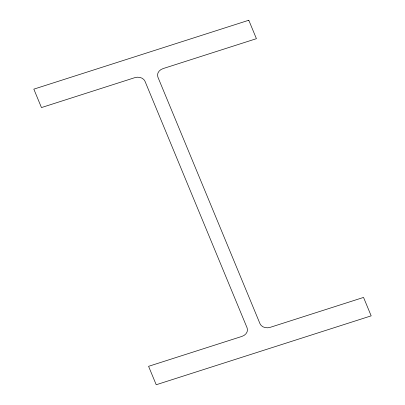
<?xml version="1.0" encoding="UTF-8"?>
<svg xmlns="http://www.w3.org/2000/svg" width="405" height="405" viewBox="0 0 405 405"><rect width="100%" height="100%" fill="white"/><g stroke="black" fill="none" stroke-linecap="round" stroke-linejoin="round"><path stroke-width="0.61" d="M248.786 20.25L33.828 89.146L41.457 107.573L134.779 77.664A8.146 6.581 -8.6 0 1 145.025 81.334L247.07 327.802A8.146 6.581 -8.6 0 1 241.906 336.413L148.584 366.322L156.214 384.75L371.172 315.854L363.543 297.427L270.221 327.336A8.146 6.581 -8.6 0 1 259.975 323.666L157.93 77.198A8.146 6.581 -8.6 0 1 163.094 68.587L256.416 38.678L248.786 20.25"/></g></svg>
